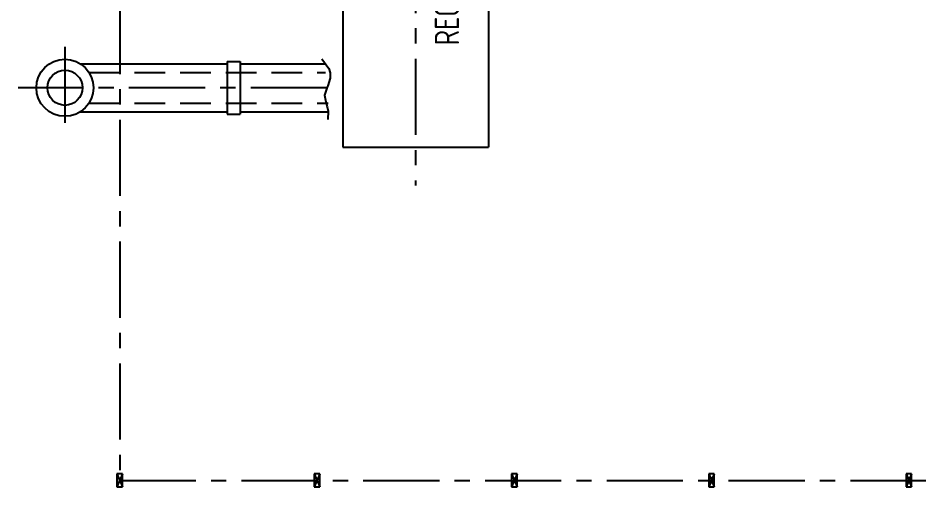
# Model space of a CAD drawing. Extents: x 10 to 414, y 6 to 241.
# Drawn here: x 25 to 99, y 120.1 to 158.6 of the extents above; entities that cross this region are included whole.
import ezdxf
from ezdxf.enums import TextEntityAlignment as Align

# ---------------------------------------------------------------- set-up
doc = ezdxf.new("R2010")
doc.units = 0
doc.header["$LTSCALE"] = 5
doc.header["$MEASUREMENT"] = 0
doc.linetypes.add('LINEA-LINEETTA', pattern=[2, 1.25, -0.25, 0.25, -0.25])
doc.linetypes.add('TRATTEGGIATA', pattern=[0.75, 0.5, -0.25])
for name, color, linetype in [('1', 7, 'LINEA-LINEETTA'), ('COLONNA', 20, 'CONTINUOUS'), ('FORNO', 7, 'CONTINUOUS'), ('SCRITTE2', 7, 'CONTINUOUS')]:
    doc.layers.add(name, color=color, linetype=linetype)
doc.styles.add('DIN', font='DIN.shx', dxfattribs={"width": 0.85})

# ---------------------------------------------------------------- blocks, each defined once
blk = doc.blocks.new('COLONN1')
at = {"layer": 'COLONNA'}
for p, q in [((-125, 300), (125, -300)), ((125, 300), (-125, -300)), ((-125, 300), (-125, -300)), ((125, 300), (-125, 300)), ((125, -300), (125, 300)), ((-125, -300), (125, -300))]:
    blk.add_line(p, q, dxfattribs=at)

msp = doc.modelspace()

# ---------------------------------------------------------------- linework, layer by layer
at = {"layer": '1', "color": 20}
for p, q in [((57.619, 185.247), (57.619, 144.84)), ((33.319, 160.239), (33.319, 120.639)), ((28.819, 156.226), (28.819, 149.045)), ((50.324, 152.859), (24.968, 152.859)), ((33.319, 120.639), (347.419, 120.639))]:
    msp.add_line(p, q, dxfattribs=at)
at = {"layer": 'FORNO', "color": 20}
for p, q in [((51.634, 183.549), (51.634, 147.999)), ((63.604, 182.199), (63.604, 147.999)), ((30.066, 154.839), (42.134, 154.839)), ((42.134, 155.019), (42.134, 150.699)), ((42.134, 155.019), (43.214, 155.019)), ((43.214, 155.019), (43.214, 150.699)), ((43.214, 154.839), (50.212, 154.839)), ((30.066, 150.879), (42.134, 150.879)), ((42.134, 150.699), (43.214, 150.699)), ((43.214, 150.879), (50.445, 150.879)), ((51.634, 147.999), (63.604, 147.999))]:
    msp.add_line(p, q, dxfattribs=at)
at = {"layer": 'FORNO', "color": 20, "linetype": 'TRATTEGGIATA'}
for p, q in [((30.791, 154.119), (50.212, 154.119)), ((30.791, 151.599), (50.445, 151.599))]:
    msp.add_line(p, q, dxfattribs=at)
at = {"layer": 'FORNO', "color": 20}
msp.add_lwpolyline([(49.925, 155.23), (50.502, 154.444), (50.606, 154.077), (50.606, 153.658), (50.397, 153.029), (50.344, 152.924), (50.135, 152.242), (50.239, 151.718), (50.344, 151.299), (50.449, 150.932), (50.397, 150.251)], dxfattribs=at)
for radius in [2.34, 1.44]:
    msp.add_circle((28.819, 152.859), radius, dxfattribs=at)

# ---------------------------------------------------------------- block references
at = {"layer": 'COLONNA', "color": 20, "xscale": 0.0018, "yscale": 0.0018, "zscale": 0.0018}
for p in [(33.319, 120.639), (49.519, 120.639), (65.719, 120.639), (81.919, 120.639), (98.119, 120.639)]:
    msp.add_blockref('COLONN1', p, dxfattribs=at)

# ---------------------------------------------------------------- texts
at = {"layer": 'SCRITTE2', "color": 7, "style": 'DIN', "width": 0.8}
msp.add_text('RECALENTAMIENTO', height=2, rotation=90, dxfattribs=at).set_placement((61.189, 165.245), align=Align.CENTER)

doc.saveas('drawing.dxf')
